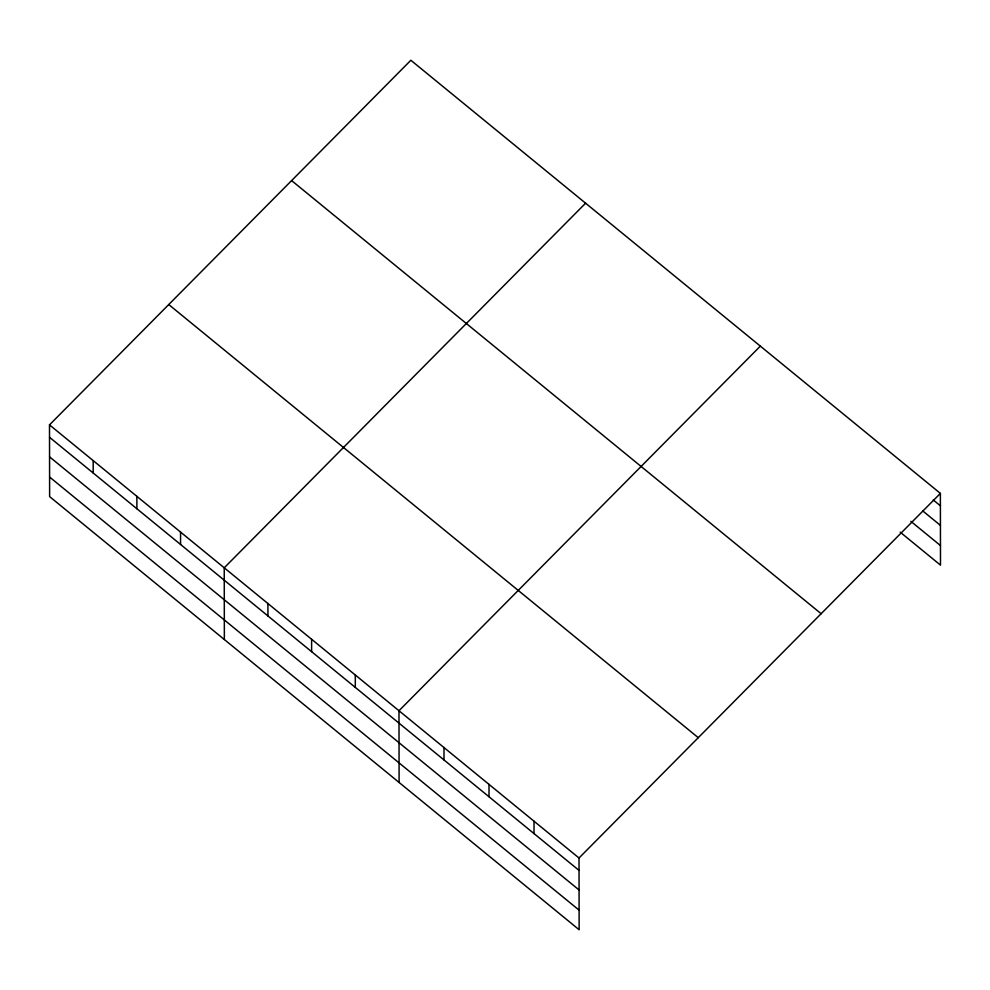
<?xml version="1.0" encoding="UTF-8"?>
<svg xmlns="http://www.w3.org/2000/svg" width="990" height="990" viewBox="0 0 990 990"><rect width="100%" height="100%" fill="white"/><g stroke="black" fill="none" stroke-linecap="round" stroke-linejoin="round"><path stroke-width="1.49" d="M940.376 493.391L579.014 858.008L579.138 929.734L49.624 496.609L49.5 424.871L410.862 60.266L940.376 493.391L940.5 565.129L900.232 532.187M585.597 203.197L224.235 567.802L224.359 639.54M760.345 346.129L398.982 710.746L399.106 782.471M933.285 499.987L940.401 505.803M922.668 510.852L940.426 525.381M910.85 521.334L940.463 545.552M291.617 180.588L821.131 613.713M168.746 304.549L698.259 737.686M49.5 424.871L579.014 858.008M49.525 437.283L579.039 870.408M49.562 456.86L579.063 889.985M49.587 477.032L579.101 910.157M534.006 821.193L534.031 833.592M488.998 784.377L489.023 796.777M443.99 747.561L444.003 759.961M355.299 675.007L355.311 687.419M311.603 639.268L311.627 651.68M267.919 603.541L267.944 615.953M180.551 532.076L180.576 544.475M136.868 496.337L136.892 508.749M93.184 460.61L93.209 473.01"/></g></svg>
